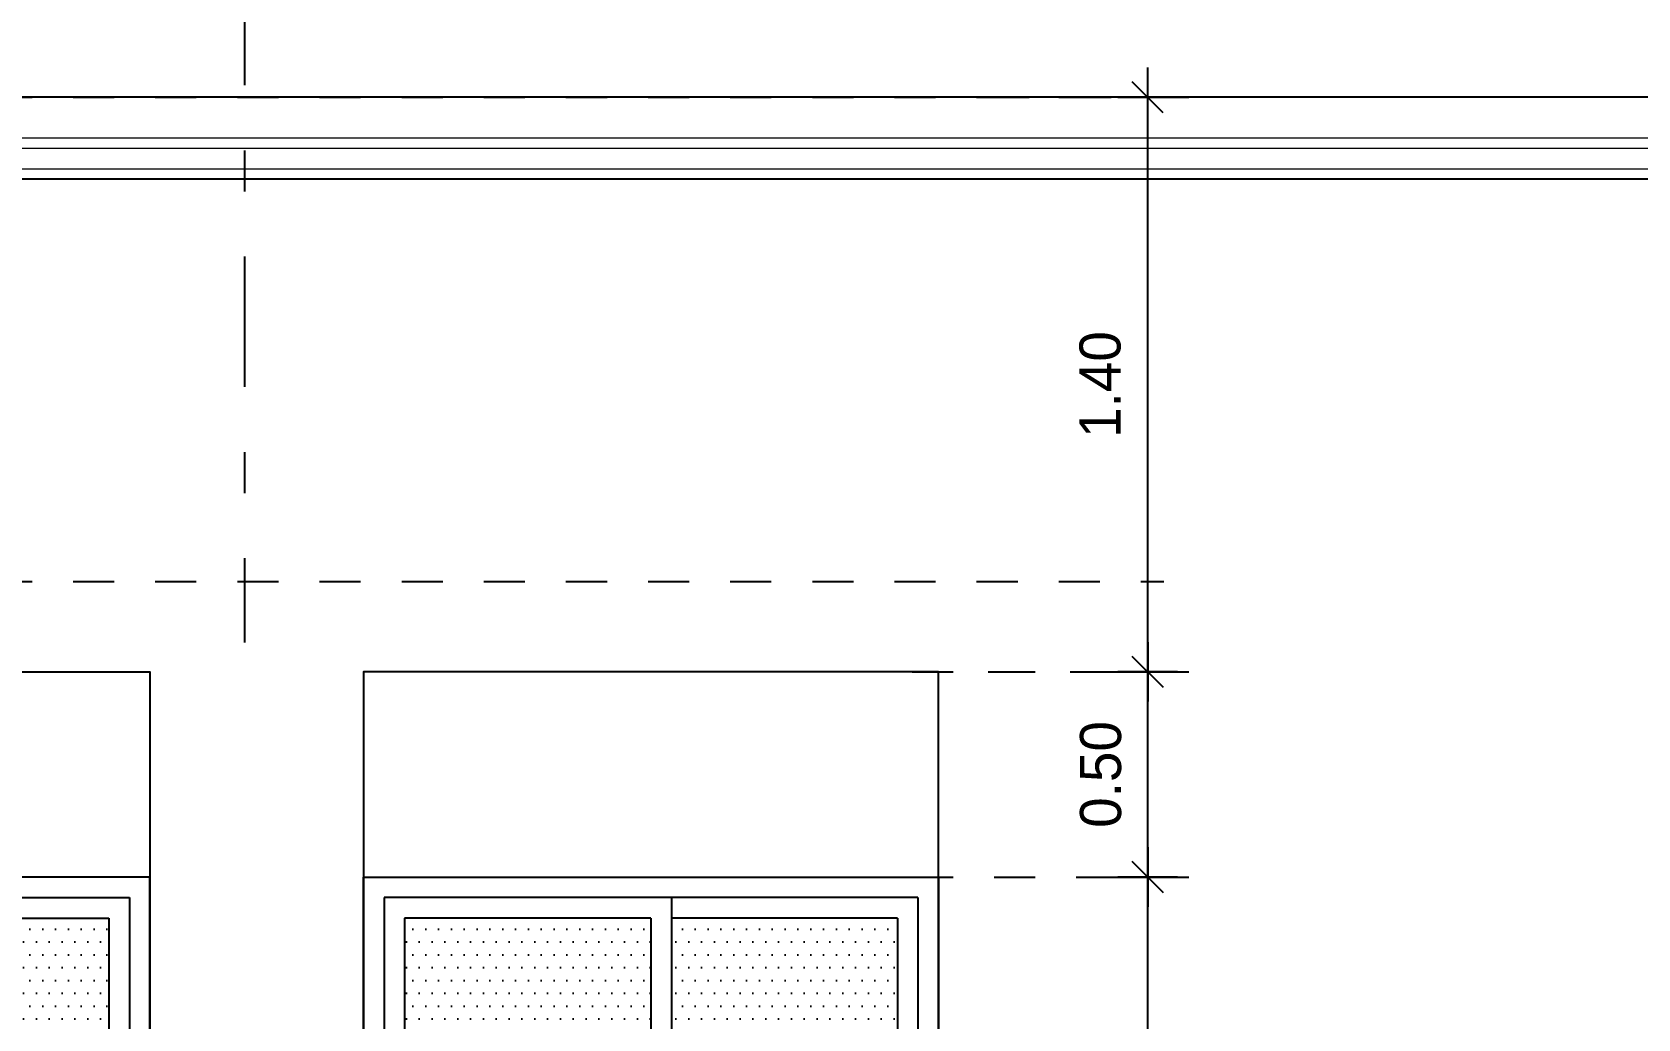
# Model space of a CAD drawing. Extents: x 185 to 567, y -69 to 170.
# Drawn here: x 470.273 to 474.183, y -13.481 to -11.077 of the extents above; entities that cross this region are included whole.
import ezdxf

# ---------------------------------------------------------------- set-up
doc = ezdxf.new("R2010")
doc.units = 0
doc.header["$LTSCALE"] = 0.25
doc.header["$MEASUREMENT"] = 0
doc.header["$PDMODE"] = 35
doc.header["$PDSIZE"] = -1
for name, pattern in [('B4-PLANS$0$DASHDOT', [25.4, 12.7, -6.35, 0, -6.35]), ('DOT2', [0.125, 0, -0.125]), ('LEVELS 2$0$DOT2', [0.125, 0, -0.125])]:
    doc.linetypes.add(name, pattern=pattern)
doc.layers.get('0').update_dxf_attribs({"linetype": 'CONTINUOUS'})
doc.layers.get('Defpoints').update_dxf_attribs({"linetype": 'CONTINUOUS'})
for name, color, linetype in [('A-AX', 1, 'B4-PLANS$0$DASHDOT'), ('A-ELV 5', 51, 'CONTINUOUS'), ('A-ELV 6', 71, 'CONTINUOUS'), ('A-IDM', 221, 'CONTINUOUS'), ('A-WIN', 3, 'CONTINUOUS'), ('A-WIN HAT', 125, 'CONTINUOUS'), ('A-WLSEC', 7, 'CONTINUOUS'), ('LEVELS 2$0$A-HATCH', 112, 'CONTINUOUS')]:
    doc.layers.add(name, color=color, linetype=linetype)
doc.layers.add('A-KORNISH', color=8, linetype='CONTINUOUS', lineweight=9)
doc.styles.add('XARAB', font='xarab.shx')
doc.dimstyles.new('DIM50', dxfattribs={"dimtxt": 0.1, "dimasz": 0.06, "dimexe": 0.1, "dimexo": 0, "dimgap": 0.05, "dimtad": 1, "dimzin": 3, "dimdsep": 46, "dimtxsty": 'XARAB', "dimblk": 'DTICK', "dimcen": 0.09, "dimclrd": 256, "dimclre": 5, "dimclrt": 3, "dimadec": 0, "dimazin": 3, "dimtfac": 1, "dimtix": 1, "dimtmove": 2, "dimatfit": 0, "dimldrblk": 'DTICK', "dimfxl": 0.15, "dimtolj": 1, "dimtzin": 3, "dimlwd": -3, "dimlwe": -3, "dimarcsym": 0})

# ---------------------------------------------------------------- blocks, each defined once
blk = doc.blocks.new('LEVELS 2')
at = {"layer": 'LEVELS 2$0$A-HATCH', "linetype": 'LEVELS 2$0$DOT2', "ltscale": 2}
for p, q in [((189.3891, 50.772, 0), (204.6446, 50.772, 0)), ((189.3891, 49.592), (204.6446, 49.592))]:
    blk.add_line(p, q, dxfattribs=at)
blk = doc.blocks.new('A$C1E3E3395')
at = {"layer": 'A-WIN HAT'}
h = blk.add_hatch(dxfattribs=at)
h.set_pattern_fill('DOTS', color=256, scale=0.5, style=0)
h.set_pattern_definition([(7e-15, (0.3, 0.55), (0.015625, 0.03125), [0, -0.03125])])
h.paths.add_polyline_path([(1.5, 2.4), (0.9, 2.4), (0.9, 1.2), (1.5, 1.2)])
h.paths.add_polyline_path([(1.1424, 1.7702), (1.1424, 1.6321), (1.0733, 1.7011)], flags=16)
h.paths.add_polyline_path([(0.85, 2.4), (0.3, 2.4), (0.3, 1.2), (0.85, 1.2)])
h.paths.add_polyline_path([(0.6576, 1.7702), (0.7267, 1.7011), (0.6576, 1.6321)], flags=16)
h.paths.add_polyline_path([(1.5, 1.1), (0.9, 1.1), (0.9, 0.55), (1.5, 0.55)])
h.paths.add_polyline_path([(0.85, 1.1), (0.3, 1.1), (0.3, 0.55), (0.85, 0.55)])
h = blk.add_hatch(dxfattribs=at)
h.set_pattern_fill('DOTS', color=256, scale=0.5, style=0)
h.set_pattern_definition([(180, (3.42, 0.55), (-0.015625, 0.03125), [0, -0.03125])])
h.paths.add_polyline_path([(2.22, 2.4), (2.82, 2.4), (2.82, 1.2), (2.22, 1.2)])
h.paths.add_polyline_path([(2.5776, 1.7702), (2.5776, 1.6321), (2.6467, 1.7011)], flags=16)
h.paths.add_polyline_path([(2.87, 2.4), (3.42, 2.4), (3.42, 1.2), (2.87, 1.2)])
h.paths.add_polyline_path([(3.0624, 1.7702), (2.9933, 1.7011), (3.0624, 1.6321)], flags=16)
h.paths.add_polyline_path([(2.22, 1.1), (2.82, 1.1), (2.82, 0.55), (2.22, 0.55)])
h.paths.add_polyline_path([(2.87, 1.1), (3.42, 1.1), (3.42, 0.55), (2.87, 0.55)])
at = {"elevation": 0}
for points in [[(0.2, 1.2), (0.2, 2.9999), (1.6, 2.9999), (1.6, 1.2)], [(3.52, 1.2), (3.52, 2.9999), (2.12, 2.9999), (2.12, 1.2)]]:
    blk.add_lwpolyline(points, dxfattribs=at)
at = {"layer": 'A-WIN'}
for p, q in [((0.2, 2.5, 0), (0.2, 1.2, 0)), ((1.6, 2.5, 0), (0.2, 2.5, 0)), ((0.2, 1.2, 0), (0.2, 2.5, 0)), ((1.6, 2.5, 0), (1.6, 1.2, 0)), ((1.6, 1.2, 0), (1.6, 2.5, 0)), ((2.12, 2.5, 0), (2.12, 1.2, 0)), ((2.12, 1.2, 0), (2.12, 2.5, 0)), ((2.12, 2.5, 0), (3.52, 2.5, 0)), ((0.25, 2.45, 0), (0.25, 1.2, 0)), ((0.25, 2.45, 0), (1.55, 2.45, 0)), ((0.85, 2.45, 0), (0.85, 1.2, 0)), ((1.55, 2.45, 0), (1.55, 1.2, 0)), ((2.17, 2.45, 0), (2.17, 1.2, 0)), ((3.47, 2.45, 0), (2.17, 2.45, 0)), ((0.3, 2.4, 0), (0.3, 1.2, 0)), ((0.3, 2.4, 0), (0.85, 2.4, 0)), ((0.9, 2.4, 0), (0.9, 1.2, 0)), ((0.9, 2.4, 0), (1.5, 2.4, 0)), ((1.5, 2.4, 0), (1.5, 1.2, 0)), ((2.22, 2.4, 0), (2.22, 1.2, 0)), ((2.82, 2.4, 0), (2.22, 2.4, 0))]:
    blk.add_line(p, q, dxfattribs=at)
blk = doc.blocks.new('DTICK')
for p, q in [((0, 1.207), (0, -1.207)), ((-1.207, 0), (1.207, 0))]:
    blk.add_line(p, q)
at = {"color": 3}
blk.add_line((-0.629, -0.629), (0.629, 0.629), dxfattribs=at)
blk = doc.blocks.new('*D1696')
at = {"layer": 'A-IDM', "color": 5, "linetype": 'DOT2', "lineweight": -3, "transparency": 16777216}
for p, q in [((472.4154, -13.1356), (473.0892, -13.1356)), ((472.6004, -14.4356), (473.0892, -14.4356))]:
    blk.add_line(p, q, dxfattribs=at)
at = {"layer": 'A-IDM', "lineweight": -3, "transparency": 16777216}
blk.add_line((472.9892, -14.3756), (472.9892, -13.1956), dxfattribs=at)
at = {"layer": 'Defpoints', "color": 0, "transparency": 16777216}
for p in [(472.4154, -13.1356, 0), (472.9892, -13.1356), (472.6004, -14.4356, 0)]:
    blk.add_point(p, dxfattribs=at)
at = {"layer": 'A-IDM', "lineweight": -3, "transparency": 16777216, "xscale": 0.06, "yscale": 0.06, "zscale": 0.06}
for p, rotation in [((472.9892, -13.1356), 90), ((472.9892, -14.4356), 270)]:
    blk.add_blockref('DTICK', p, dxfattribs=dict(at, rotation=rotation))
at = {"layer": 'A-IDM', "color": 3, "transparency": 16777216, "insert": (472.8738, -13.7856), "char_height": 0.1, "attachment_point": 5, "rotation": 90, "style": 'XARAB'}
blk.add_mtext('\\A1;1.30', dxfattribs=at)
blk = doc.blocks.new('*D1697')
at = {"layer": 'A-IDM', "color": 5, "linetype": 'DOT2', "lineweight": -3, "transparency": 16777216}
for p, q in [((472.6004, -11.2356), (473.0892, -11.2356)), ((472.6004, -12.6356), (473.0892, -12.6356))]:
    blk.add_line(p, q, dxfattribs=at)
at = {"layer": 'A-IDM', "lineweight": -3, "transparency": 16777216}
blk.add_line((472.9892, -12.5756), (472.9892, -11.2956), dxfattribs=at)
at = {"layer": 'Defpoints', "color": 0, "transparency": 16777216}
for p in [(472.6004, -11.2356, 0), (472.9892, -11.2356), (472.6004, -12.6356)]:
    blk.add_point(p, dxfattribs=at)
at = {"layer": 'A-IDM', "lineweight": -3, "transparency": 16777216, "xscale": 0.06, "yscale": 0.06, "zscale": 0.06}
for p, rotation in [((472.9892, -11.2356), 90), ((472.9892, -12.6356), 270)]:
    blk.add_blockref('DTICK', p, dxfattribs=dict(at, rotation=rotation))
at = {"layer": 'A-IDM', "color": 3, "transparency": 16777216, "insert": (472.8738, -11.9356), "char_height": 0.1, "attachment_point": 5, "rotation": 90, "style": 'XARAB'}
blk.add_mtext('\\A1;1.40', dxfattribs=at)
blk = doc.blocks.new('*D1705')
at = {"layer": 'A-IDM', "color": 5, "linetype": 'DOT2', "lineweight": -3, "transparency": 16777216}
for p, q in [((472.4154, -12.6356), (473.0892, -12.6356)), ((472.4154, -13.1356), (473.0892, -13.1356))]:
    blk.add_line(p, q, dxfattribs=at)
at = {"layer": 'A-IDM', "lineweight": -3, "transparency": 16777216}
blk.add_line((472.9892, -13.0756), (472.9892, -12.6956), dxfattribs=at)
at = {"layer": 'Defpoints', "color": 0, "transparency": 16777216}
for p in [(472.4154, -12.6356, 0), (472.9892, -12.6356), (472.4154, -13.1356, 0)]:
    blk.add_point(p, dxfattribs=at)
at = {"layer": 'A-IDM', "lineweight": -3, "transparency": 16777216, "xscale": 0.06, "yscale": 0.06, "zscale": 0.06}
for p, rotation in [((472.9892, -12.6356), 90), ((472.9892, -13.1356), 270)]:
    blk.add_blockref('DTICK', p, dxfattribs=dict(at, rotation=rotation))
at = {"layer": 'A-IDM', "color": 3, "transparency": 16777216, "insert": (472.8751, -12.8856), "char_height": 0.1, "attachment_point": 5, "rotation": 90, "style": 'XARAB'}
blk.add_mtext('\\A1;0.50', dxfattribs=at)

msp = doc.modelspace()

# ---------------------------------------------------------------- linework, layer by layer
at = {"layer": 'A-AX', "ltscale": 0.1}
msp.add_line((470.7898, -5.7438, 0), (470.7898, -12.5641, 0), dxfattribs=at)
at = {"layer": 'A-ELV 5'}
for p, q in [((474.8748, -11.2356, 0), (466.7048, -11.2356, 0)), ((474.6998, -11.4356, 0), (466.8298, -11.4356, 0))]:
    msp.add_line(p, q, dxfattribs=at)
at = {"layer": 'A-KORNISH'}
for p, q in [((474.8248, -11.3356, 0), (466.7548, -11.3356, 0)), ((474.7998, -11.3606, 0), (466.7798, -11.3606, 0)), ((474.7498, -11.4106, 0), (466.8298, -11.4106, 0))]:
    msp.add_line(p, q, dxfattribs=at)

# ---------------------------------------------------------------- block references
at = {"layer": 'A-ELV 6', "xscale": -1}
msp.add_blockref('A$C1E3E3395', (472.6798, -15.6356, 0), dxfattribs=at)
at = {"layer": 'A-WLSEC'}
msp.add_blockref('LEVELS 2', (268.3836, -62.0076, 0), dxfattribs=at)

# ---------------------------------------------------------------- dimensions: what is measured, and where the dimension line sits
at = {"layer": 'A-IDM'}
for base, p1, p2, picture, middle in [((472.9892, -11.2356, 0), (472.6004, -12.6356, 0), (472.6004, -11.2356, 0), '*D1697', (472.8738, -11.9356, 0)), ((472.9892, -12.6356, 0), (472.4154, -13.1356, 0), (472.4154, -12.6356, 0), '*D1705', (472.8751, -12.8856, 0)), ((472.9892, -13.1356, 0), (472.6004, -14.4356, 0), (472.4154, -13.1356, 0), '*D1696', (472.8738, -13.7856, 0))]:
    dim = msp.add_linear_dim(base=base, p1=p1, p2=p2, angle=90, dimstyle='DIM50', override={"dimfxl": 0.15}, dxfattribs=at)
    dim.commit()
    dim.dimension.update_dxf_attribs({"geometry": picture, "text_midpoint": middle})

doc.saveas('drawing.dxf')
